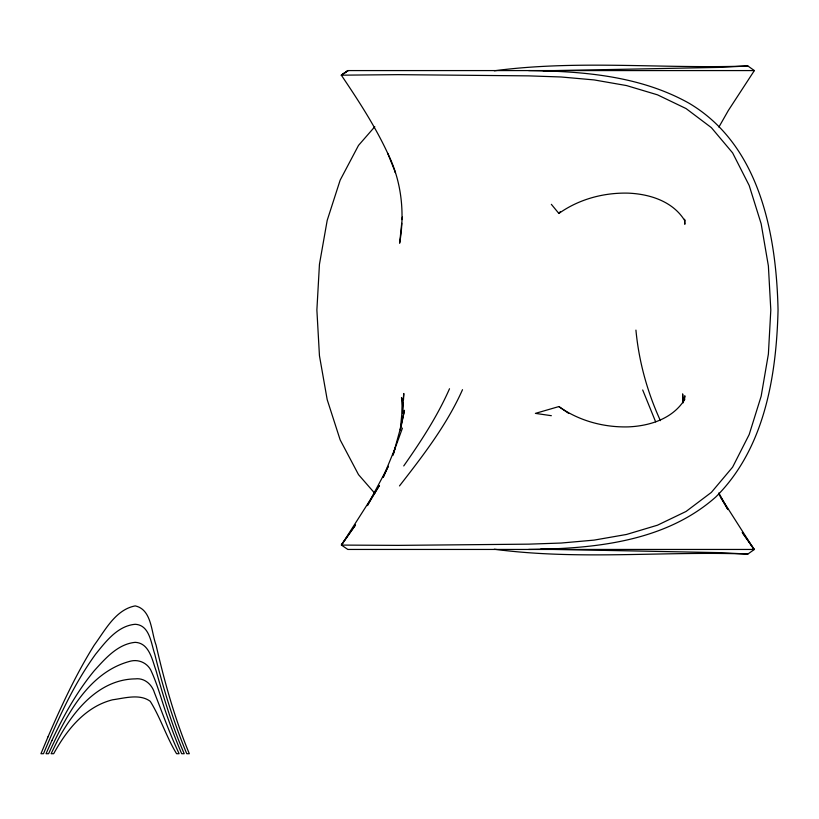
<?xml version="1.0" encoding="UTF-8"?>
<svg xmlns="http://www.w3.org/2000/svg" width="819" height="819" viewBox="0 0 819 819"><rect width="100%" height="100%" fill="white"/><g stroke="black" fill="none" stroke-linecap="round" stroke-linejoin="round"><path stroke-width="1.23" d="M402.938 411.056L403.368 402.272M403.491 399.764L403.798 393.489L400.296 429.862M684.684 398.218L684.838 395.772L683.773 400.747M401.709 223.311L399.641 243.202C404.965 212.694 401.556 181.173 387.694 153.276C374.907 125.737 358.251 100.307 341.339 75.174L348.126 70.577L341.339 75.174L398.208 74.652L528.654 75.87L561.128 76.986L594.072 79.914L626.515 85.565L657.493 94.83L686.076 108.579L711.363 127.631L732.616 152.887L749.19 185.493L761.158 223.802L768.386 265.95L770.802 310.012L768.386 354.084L761.158 396.222L749.19 434.541L732.616 467.137L711.363 492.393L686.076 511.455L657.493 525.194L626.515 534.459L594.072 540.12L561.128 543.038L528.654 544.154L398.208 545.372L341.462 545.085L347.819 549.447L754.36 549.447L742.301 532.483M402.088 219.584L402.344 217.096M400.409 429.873L404.473 410.299L400.174 429.351L392.905 455.487M393.263 454.463L395.454 447.399L383.21 477.098M402.416 428.142L395.096 448.331L395.454 447.399M383.261 477.385L388.298 466.257L367.362 505.62L379.361 485.565L341.462 545.085L355.528 524.938L341.339 544.85M449.518 388.738C437.418 416.216 420.925 441.431 403.736 465.939M462.51 389.68C446.805 424.938 423.034 455.651 399.488 485.923M718.898 127.078L728.337 110.483L754.36 70.577L747.88 65.981C663.4 69.042 578.347 59.644 494.318 70.792M551.351 204.33L558.875 213.452L560.411 211.548M684.879 399.17C673.116 418.632 649.917 425.972 628.337 426.883C603.777 427.518 578.992 420.864 558.875 406.572L535.401 413.38L551.351 415.694M374.805 126.699L358.507 145.403L340.161 180.139L327.19 220.393L319.451 264.291L316.881 310.012L319.451 355.733L327.19 399.631L340.161 439.885L358.507 474.631L374.805 493.335M341.339 75.174L347.819 70.577L754.36 70.577M494.318 549.232C578.347 560.391 663.4 551.013 747.88 554.043L754.36 549.447M558.875 213.452C578.992 199.16 603.777 192.506 628.337 193.141C649.917 194.052 673.116 201.402 684.879 220.864M747.88 65.981L718.55 67.414L543.202 70.833M528.644 549.447C593.703 548.74 664.793 542.086 715.693 497.072C764.639 448.566 776.392 376.105 778.05 310.012C776.392 234.265 759.858 145.25 689.199 103.317C640.478 75.942 583.445 71.253 528.644 70.577M540.704 549.139L718.55 552.61L747.88 554.043M558.875 406.572L568.836 413.503M742.362 532.647L754.043 549.447L719.246 494.85M720.382 496.949L727.896 509.551L718.826 492.946M655.65 421.857L642.69 389.967M660.411 420.659C647.307 392.106 638.861 361.404 635.933 330.108M387.694 153.276L395.454 172.625L395.096 171.703M402.467 401.156L401.525 397.553L402.538 413.615M683.2 402.651L682.636 393.898L683.046 402.764M684.541 219.349L684.838 224.263L684.592 219.42M48.034 736.793L40.95 753.715L43.489 753.715C57.965 719.215 73.485 684.694 95.547 654.279C105.815 641.574 117.598 625.829 135.217 624.283C149.836 625.071 151.095 643.58 154.801 654.279C163.165 688.103 173.403 721.508 186.763 753.715L189.312 753.715C174.795 718.652 164.517 682.032 156.071 645.085C151.157 632.135 151.884 609.51 135.217 605.896C115.499 609.643 105.18 630.282 94.267 645.085C76.085 674.16 61.62 705.364 48.034 736.793M51.945 740.448L46.038 753.715L48.587 753.715C65.684 716.768 88.063 671.764 131.03 661.025C139.639 659.1 148.526 663.748 151.669 672.03C158.569 687.387 162.51 703.869 168.417 719.604A608.21 608.21 0 0 0 181.675 753.715L184.224 753.715C172.543 726.862 164.076 698.802 156.06 670.689C152.252 660.063 149.324 642.997 135.217 642.342C117.803 644 105.293 658.527 94.287 670.689C76.884 691.748 63.524 715.806 51.945 740.448M56.562 742.536L51.126 753.715L53.675 753.715C64.097 734.745 77.672 716.349 97.062 705.824A69.523 69.523 0 0 1 112.52 699.795C124.508 698.208 139.65 693.488 150.235 701.299C160.606 717.843 166.37 736.987 176.587 753.715L179.126 753.715C169.779 733.865 162.479 713.165 154.463 692.772C151.914 684.367 144.4 677.671 135.217 678.879C98.137 679.381 72.011 712.264 56.562 742.536"/></g></svg>
